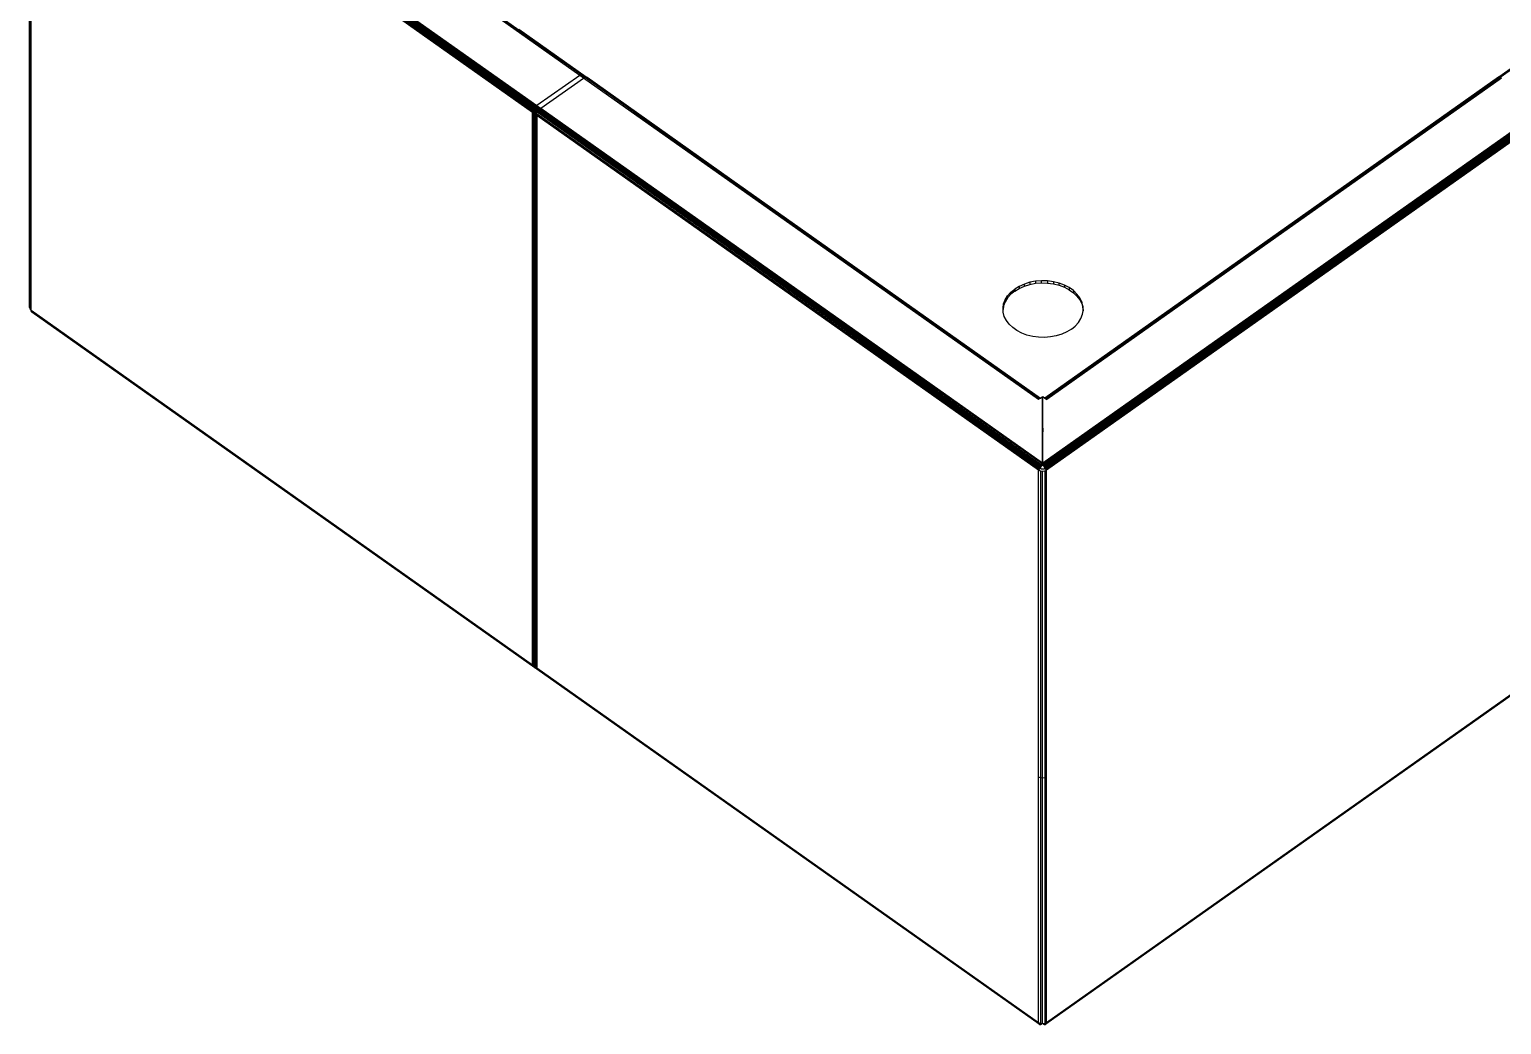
# Model space of a CAD drawing. Header units: inches. Extents: x 13 to 4610, y 7 to 3258.
# Drawn here: x 2522 to 3543, y 1513 to 2204 of the extents above; entities that cross this region are included whole.
import ezdxf

# ---------------------------------------------------------------- set-up
doc = ezdxf.new("R2010")
doc.units = ezdxf.units.IN
doc.header["$MEASUREMENT"] = 0

msp = doc.modelspace()

# ---------------------------------------------------------------- linework, layer by layer
for p, q in [((2522.5, 2181.1), (2522.5, 2394)), ((2522.8, 2392.9), (2522.8, 2180)), ((2871.8, 2146.5), (2523.7, 2392.6)), ((2871.4, 2146.1), (2523.7, 2392)), ((2523.7, 2179.1), (2523.7, 2392)), ((2872.3, 2146.9), (2523.9, 2393.2)), ((2873, 2147.3), (2524.2, 2393.9)), ((2873.7, 2147.7), (2524.5, 2394.6)), ((2874, 2148.4), (2525, 2395.2)), ((2874.2, 2149.3), (2525.5, 2395.8)), ((2874.3, 2150.1), (2526, 2396.4)), ((2526.6, 2396.8), (2874.5, 2150.8)), ((2589.8, 2395.3), (2907.9, 2170.5)), ((2907.9, 2170.5), (2590.6, 2395.4)), ((3860.4, 2395.3), (3541.5, 2170.5)), ((3542.4, 2170.5), (3860.4, 2395.3)), ((2904.2, 2171.7), (2747.8, 2282.4)), ((2905.3, 2172.3), (2747.8, 2282.4)), ((3702.4, 2282.4), (3542.4, 2170.5)), ((2908.7, 2170.5), (2862, 2203.6)), ((3541.5, 2170.5), (3588.2, 2203.6)), ((2522.5, 2010.8), (2522.5, 2181.1)), ((2522.8, 2180), (2522.5, 2181.1)), ((2523.7, 2179.1), (2522.8, 2180)), ((2522.8, 2180), (2522.8, 2009.7)), ((2523.7, 2008.8), (2523.7, 2179.1)), ((2904.2, 2171.7), (2874.5, 2150.8)), ((2877.1, 2148.9), (2906.8, 2169.9)), ((2904.2, 2171.7), (2905.3, 2172.3)), ((2906.8, 2170), (2904.2, 2171.7)), ((2906.8, 2169.9), (2904.2, 2171.7)), ((2907.9, 2170.5), (2905.3, 2172.3)), ((2905.3, 2172.3), (2907.8, 2170.5)), ((2906.8, 2170), (2907.8, 2170.5)), ((3063.2, 2059.3), (2906.8, 2169.9)), ((2907.8, 2170.5), (2907.9, 2170.5)), ((2907.8, 2170.5), (3223, 1947.5)), ((3063.2, 2059.3), (2907.8, 2170.5)), ((2907.8, 2170.5), (2907.8, 2170.5)), ((2907.9, 2170.5), (2908.7, 2170.5)), ((2908.7, 2170.5), (2908.8, 2170.5)), ((2908.8, 2170.5), (2908.7, 2170.5)), ((2909.2, 2170.2), (2908.8, 2170.5)), ((2908.8, 2170.5), (2908.8, 2170.5)), ((2909.2, 2170.2), (2908.8, 2170.5)), ((3223, 1947.5), (2909.2, 2170.2)), ((2909.2, 2170.2), (2990.6, 2112.6)), ((3541.3, 2170.4), (3226.6, 1947.9)), ((3542.4, 2170.5), (3226.7, 1947.9)), ((3541.3, 2170.4), (3226.7, 1947.9)), ((3227.2, 1947.5), (3542.4, 2170.5)), ((3542.4, 2170.5), (3387, 2059.3)), ((3543.4, 2169.9), (3387, 2059.3)), ((3541.4, 2170.5), (3541.3, 2170.4)), ((3541.4, 2170.5), (3541.4, 2170.5)), ((3541.5, 2170.5), (3541.4, 2170.5)), ((3542.4, 2170.5), (3541.5, 2170.5)), ((3541.5, 2170.5), (3541.5, 2170.5)), ((3543.5, 2170), (3542.4, 2170.5)), ((2871.4, 2146.1), (2872.1, 2146.6)), ((2871.8, 2146.5), (2871.4, 2146.1)), ((2871.4, 2146.1), (2872, 2145.9)), ((2871.4, 1935.2), (2871.4, 2146.1)), ((2872.3, 2146.9), (2871.8, 2146.5)), ((2872.1, 2146.6), (2871.8, 2146.5)), ((2872.8, 2146.8), (2872, 2145.9)), ((2872, 2145.9), (2872.1, 2146.6)), ((2872, 2145.9), (2872.7, 2145.9)), ((2872, 2145.9), (2872, 1934.7)), ((2872.1, 2146.6), (2872.5, 2146.9)), ((2872.5, 2146.8), (2872.1, 2146.6)), ((2872.1, 2146.6), (2872.1, 2146.6)), ((2873, 2147.3), (2872.3, 2146.9)), ((2872.3, 2146.9), (2872.5, 2146.9)), ((2872.5, 2146.9), (2872.8, 2147)), ((2872.8, 2147), (2872.5, 2146.8)), ((2872.8, 2146.2), (2872.7, 2145.9)), ((2872.7, 2145.9), (2872.8, 2146.1)), ((2872.7, 2145.9), (2872.7, 1934.3)), ((2872.7, 2145.9), (2872.8, 2145.9)), ((2873.1, 2147.1), (2872.8, 2146.2)), ((2873.1, 2147.1), (2872.8, 2146.8)), ((2873.1, 2147.1), (2872.8, 2147)), ((2872.8, 2147), (2872.8, 2146.8)), ((2872.8, 2146.1), (2873.1, 2146.6)), ((2872.8, 2146.2), (2872.8, 2146.1)), ((2872.8, 2145.9), (2872.8, 2079.2)), ((2872.8, 2145.9), (2873.1, 2145.9)), ((2873.7, 2147.7), (2873, 2147.3)), ((2873.1, 2145.9), (2873, 1967.6)), ((2873.1, 2147.1), (2873.1, 2146.6)), ((2873.1, 2147.1), (2873.1, 2147.1)), ((2873.1, 2147.1), (2873.4, 2147.1)), ((2873.1, 2146.6), (2873.4, 2147)), ((2873.1, 2145.9), (2873.1, 1967.8)), ((2873.1, 2145.9), (2873.3, 2145.9)), ((2873.4, 2147), (2873.3, 2146.6)), ((2873.3, 2146.6), (2873.4, 2145.9)), ((2873.3, 2146.3), (2873.3, 2146.6)), ((2873.3, 1967.9), (2873.3, 2145.9)), ((2873.3, 2145.9), (2873.4, 2145.9)), ((2873.4, 2147), (2873.5, 2147.2)), ((2873.4, 2147.1), (2873.5, 2147.2)), ((2873.4, 2147.1), (2873.4, 2147)), ((2873.4, 2147), (2873.4, 2146.8)), ((2873.4, 2147), (2873.4, 2147)), ((2873.4, 2145.9), (2873.7, 2145.2)), ((2873.4, 2145.9), (2873.5, 2145.9)), ((2873.5, 2145.9), (2873.4, 2145.9)), ((2873.4, 2145.9), (2873.4, 1968)), ((2873.5, 2147.2), (2873.5, 2147.2)), ((2873.5, 2147.2), (2873.5, 2145.9)), ((2873.6, 2147.2), (2873.5, 2147.2)), ((2873.7, 2146.5), (2873.5, 2145.9)), ((2873.5, 2145.9), (2874, 2146.3)), ((2873.5, 2145.9), (2873.7, 2145.9)), ((2873.5, 2145.9), (2873.5, 2145.9)), ((2873.7, 2145.8), (2873.5, 2145.9)), ((2873.6, 2147.2), (2873.7, 2147.1)), ((2873.7, 2147.2), (2873.6, 2147.2)), ((2873.8, 2147.8), (2873.7, 2147.7)), ((2873.9, 2147.5), (2873.7, 2147.7)), ((2873.7, 2147.7), (2873.8, 2147.7)), ((2873.7, 2147.2), (2873.7, 2147.1)), ((2873.9, 2147.2), (2873.7, 2147.2)), ((2873.7, 2147.1), (2873.7, 2146.5)), ((2873.7, 2147.1), (2873.8, 2147)), ((2873.8, 2147), (2873.7, 2146.5)), ((2873.7, 2145.9), (2873.7, 2145.8)), ((2873.7, 2145.9), (2873.9, 2145.9)), ((2873.9, 2145.7), (2873.7, 2145.8)), ((2873.7, 2145.2), (2873.9, 2144.8)), ((2873.7, 2145.2), (2873.7, 1934)), ((2874, 2147.9), (2873.8, 2147.8)), ((2873.8, 2147.7), (2873.8, 2147.8)), ((2873.8, 2147.7), (2873.9, 2147.7)), ((2873.9, 2147.5), (2873.8, 2147.7)), ((2873.9, 2147.2), (2873.8, 2147)), ((2873.8, 2147), (2873.9, 2146.9)), ((2873.9, 2147.7), (2874, 2147.9)), ((2873.9, 2147.5), (2873.9, 2147.7)), ((3223.1, 1900.6), (2873.9, 2147.5)), ((2873.9, 2147.5), (2873.9, 2147.5)), ((2873.9, 2147.3), (2873.9, 2147.5)), ((2873.9, 2147.3), (2873.9, 2147.2)), ((2873.9, 2147), (2873.9, 2147.3)), ((2873.9, 2147.2), (2873.9, 2147)), ((2873.9, 2146.9), (2873.9, 2147)), ((2873.9, 2146.6), (2873.9, 2146.9)), ((3222.7, 1899.9), (2873.9, 2146.6)), ((2874, 2146.3), (2873.9, 2146.6)), ((2873.9, 2145.9), (2873.9, 2145.7)), ((2873.9, 2145.9), (2874, 2145.9)), ((2874, 2145.6), (2873.9, 2145.7)), ((2873.9, 2144.8), (2873.9, 1934.3)), ((2873.9, 2144.8), (2874, 2144.5)), ((2874, 2148.4), (2874.1, 2149.3)), ((2874.4, 2148.1), (2874, 2148.4)), ((2874.4, 2148.1), (2874, 2148.4)), ((2874, 2147.9), (2874, 2148.4)), ((2874.4, 2148.1), (2874, 2147.9)), ((2874, 2145.9), (2874, 2146.3)), ((2874, 2145.6), (2874, 2145.9)), ((2874, 2145.6), (3222.5, 1899.3)), ((2874.2, 2144.8), (2874, 2145.6)), ((2874, 2144.5), (2874.2, 2144.8)), ((2874, 2144.5), (2874, 1934.5)), ((2874.3, 2144.5), (2874, 2144.5)), ((2874, 2144.5), (2874.3, 2144.2)), ((2874.1, 2149.3), (2875.3, 2148.5)), ((2874.2, 2149.3), (2874.3, 2150)), ((2875.3, 2148.5), (2874.2, 2149.3)), ((2874.2, 2144.7), (2874.2, 2144.8)), ((2874.2, 2144.7), (3222.3, 1898.6)), ((2874.3, 2144.7), (2874.2, 2144.7)), ((2874.3, 2150.1), (2874.5, 2150.7)), ((2876.2, 2148.8), (2874.3, 2150.1)), ((2876.1, 2148.8), (2874.3, 2150)), ((2874.3, 2144.7), (2874.3, 2144.5)), ((2874.3, 2144.5), (2874.3, 2144.7)), ((2874.3, 2144.5), (2874.3, 2144.2)), ((2874.3, 2144.5), (2874.3, 2144.5)), ((2874.5, 2143.9), (2874.3, 2144.5)), ((2874.3, 2144.2), (2874.5, 2143.9)), ((2875.3, 2148.5), (2874.4, 2148.1)), ((3223.5, 1901.3), (2874.4, 2148.1)), ((2874.5, 2150.8), (2877, 2148.9)), ((2874.5, 2150.7), (2877, 2148.9)), ((2876.1, 2148.8), (2875.3, 2148.5)), ((2875.3, 2148.5), (3223.9, 1901.9)), ((3224.5, 1902.5), (2876.1, 2148.8)), ((2877, 2148.9), (2876.2, 2148.8)), ((2877, 2148.9), (2877.1, 2148.9)), ((2877.1, 2148.9), (3225, 1902.9)), ((3225.2, 1902.9), (3573.1, 2148.9)), ((3574, 2148.7), (3225.7, 1902.5)), ((3574.9, 2148.5), (3226.3, 1901.9)), ((3575.8, 2148.1), (3226.7, 1901.3)), ((3576.3, 2147.5), (3227.2, 1900.6)), ((3576.3, 2146.6), (3227.5, 1899.9)), ((3576.2, 2145.6), (3227.7, 1899.3)), ((3576, 2144.7), (3227.9, 1898.6)), ((3222.3, 1898), (2874.5, 2143.9)), ((2874.5, 2143.9), (2874.5, 1930.9)), ((3575.7, 2143.9), (3227.9, 1898)), ((2990.6, 2112.6), (3223.6, 1947.9)), ((2990.6, 2112.6), (3223.5, 1947.9)), ((2872.8, 1967.6), (2872.8, 2079.2)), ((2872.9, 1967.6), (2872.8, 2079.2)), ((2873, 1967.6), (2872.8, 2079.2)), ((3222.2, 1946.9), (3063.2, 2059.3)), ((3223, 1947.5), (3063.2, 2059.3)), ((3387, 2059.3), (3227.2, 1947.5)), ((3387, 2059.3), (3228, 1946.9)), ((3203.1, 2021.3), (3205.8, 2023.5)), ((3205.8, 2022.1), (3203.1, 2019.9)), ((3209, 2025.4), (3205.8, 2023.5)), ((3205.8, 2022.1), (3209, 2024)), ((3205.8, 2023.5), (3205.8, 2022.1)), ((3212.5, 2027), (3209, 2025.4)), ((3209, 2024), (3212.5, 2025.6)), ((3209, 2025.4), (3209, 2024)), ((3216.3, 2028.2), (3212.5, 2027)), ((3212.5, 2025.6), (3212.5, 2027)), ((3212.5, 2025.6), (3216.3, 2026.8)), ((3220.3, 2028.9), (3216.3, 2028.2)), ((3216.3, 2028.2), (3216.3, 2026.8)), ((3216.3, 2026.8), (3220.3, 2027.5)), ((3224.4, 2029.3), (3220.3, 2028.9)), ((3220.3, 2028.9), (3220.3, 2027.5)), ((3220.3, 2027.5), (3224.4, 2027.9)), ((3224.4, 2027.9), (3224.4, 2029.3)), ((3228.6, 2029.2), (3224.4, 2029.3)), ((3224.4, 2027.9), (3228.6, 2027.7)), ((3232.7, 2028.6), (3228.6, 2029.2)), ((3228.6, 2029.2), (3228.6, 2027.7)), ((3228.6, 2027.7), (3232.7, 2027.2)), ((3236.6, 2027.6), (3232.7, 2028.6)), ((3232.7, 2028.6), (3232.7, 2027.2)), ((3232.7, 2027.2), (3236.6, 2026.2)), ((3236.6, 2026.2), (3236.6, 2027.6)), ((3240.3, 2026.3), (3236.6, 2027.6)), ((3236.6, 2026.2), (3240.3, 2024.9)), ((3243.6, 2024.5), (3240.3, 2026.3)), ((3240.3, 2026.3), (3240.3, 2024.9)), ((3240.3, 2024.9), (3243.6, 2023.1)), ((3246.6, 2022.5), (3243.6, 2024.5)), ((3243.6, 2024.5), (3243.6, 2023.1)), ((3243.6, 2023.1), (3246.6, 2021)), ((3249, 2020.1), (3246.6, 2022.5)), ((3246.6, 2022.5), (3246.6, 2021)), ((3197.7, 2010.3), (3198.1, 2013.3)), ((3198.1, 2011.8), (3197.7, 2009.3)), ((3198.1, 2013.3), (3199.2, 2016.1)), ((3199.2, 2014.7), (3198.1, 2011.8)), ((3198.1, 2013.3), (3198.1, 2011.8)), ((3199.2, 2016.1), (3200.9, 2018.8)), ((3200.9, 2017.4), (3199.2, 2014.7)), ((3199.2, 2016.1), (3199.2, 2014.7)), ((3200.9, 2018.8), (3203.1, 2021.3)), ((3203.1, 2019.9), (3200.9, 2017.4)), ((3200.9, 2017.4), (3200.9, 2018.8)), ((3203.1, 2019.9), (3203.1, 2021.3)), ((3246.6, 2021), (3249, 2018.7)), ((3251, 2017.5), (3249, 2020.1)), ((3249, 2020.1), (3249, 2018.7)), ((3249, 2018.7), (3251, 2016.1)), ((3251, 2016.1), (3251, 2017.5)), ((3252.3, 2014.7), (3251, 2017.5)), ((3251, 2016.1), (3252.3, 2013.3)), ((3253.1, 2011.8), (3252.3, 2014.7)), ((3252.3, 2014.7), (3252.3, 2013.3)), ((3252.3, 2013.3), (3253.1, 2010.4)), ((3253.3, 2008.9), (3253.1, 2011.8)), ((3253.1, 2011.8), (3253.1, 2010.4)), ((2522.5, 2010.8), (2522.8, 2009.7)), ((2522.8, 2009.7), (2523.7, 2008.8)), ((2523.7, 2008.8), (2871.4, 1762.9)), ((2523.7, 2008.3), (2523.7, 2008.8)), ((2523.9, 2007.8), (2523.7, 2008.3)), ((2871.8, 1762.1), (2523.7, 2008.3)), ((2524.2, 2007.5), (2523.9, 2007.8)), ((2872.3, 1761.4), (2523.9, 2007.8)), ((2873, 1760.9), (2524.2, 2007.5)), ((3197.7, 2009.3), (3197.7, 2010.3)), ((3197.8, 2007.4), (3197.7, 2009.3)), ((3198.6, 2004.5), (3197.8, 2007.4)), ((3200, 2001.7), (3198.6, 2004.5)), ((3201.9, 1999.1), (3200, 2001.7)), ((3250.1, 2000.4), (3251.7, 2003.1)), ((3251.7, 2003.1), (3252.8, 2006)), ((3252.8, 2006), (3253.2, 2008.5)), ((3253.1, 2010.4), (3253.2, 2008.5)), ((3253.2, 2008.5), (3253.3, 2008.9)), ((3204.4, 1996.8), (3201.9, 1999.1)), ((3207.3, 1994.7), (3204.4, 1996.8)), ((3210.7, 1992.9), (3207.3, 1994.7)), ((3214.3, 1991.6), (3210.7, 1992.9)), ((3218.3, 1990.6), (3214.3, 1991.6)), ((3234.6, 1991), (3230.6, 1990.3)), ((3238.5, 1992.2), (3234.6, 1991)), ((3242, 1993.8), (3238.5, 1992.2)), ((3245.1, 1995.7), (3242, 1993.8)), ((3245.1, 1995.7), (3247.8, 1997.9)), ((3247.8, 1997.9), (3250.1, 2000.4)), ((3222.3, 1990.1), (3218.3, 1990.6)), ((3226.5, 1990), (3222.3, 1990.1)), ((3230.6, 1990.3), (3226.5, 1990)), ((2872.8, 1967.6), (2872.9, 1967.6)), ((2872.8, 1965.6), (2872.8, 1967.6)), ((2872.9, 1965.6), (2872.8, 1965.6)), ((2872.8, 1934.2), (2872.8, 1965.6)), ((2873, 1967.6), (2872.9, 1967.6)), ((2872.9, 1967.6), (2872.9, 1965.6)), ((2872.9, 1965.6), (2872.9, 1967.6)), ((2872.9, 1967.6), (2872.9, 1967.6)), ((2873.1, 1965.8), (2872.9, 1965.6)), ((2872.9, 1934.1), (2872.9, 1965.6)), ((2872.9, 1965.6), (2872.9, 1965.6)), ((2872.9, 1965.6), (2873, 1955.4)), ((2873, 1967.6), (2873.1, 1967.8)), ((2873.1, 1967.8), (2873.3, 1967.9)), ((2873.1, 1967.8), (2873.1, 1965.8)), ((2873.3, 1965.9), (2873.1, 1965.8)), ((2873.1, 1965.8), (2873.1, 1934)), ((2873.3, 1967.9), (2873.4, 1968)), ((2873.3, 1965.9), (2873.3, 1967.9)), ((2873.4, 1966), (2873.3, 1965.9)), ((2873.3, 1933.9), (2873.3, 1965.9)), ((2873.4, 1968), (2873.4, 1966)), ((2873.4, 1966), (2873.4, 1933.9)), ((2873, 1955.4), (2872.9, 1934.1)), ((2873, 1934.1), (2873, 1955.4)), ((3222.2, 1946.9), (3223, 1947.5)), ((3223, 1947.5), (3223.5, 1947.9)), ((3223.5, 1947.9), (3223.6, 1947.9)), ((3223.6, 1947.9), (3225, 1948.9)), ((3225, 1927.1), (3225, 1948.9)), ((3225.2, 1948.9), (3226.6, 1947.9)), ((3225.2, 1927.1), (3225.2, 1948.9)), ((3226.6, 1947.9), (3226.7, 1947.9)), ((3226.7, 1947.9), (3227.2, 1947.5)), ((3227.2, 1947.5), (3228, 1946.9)), ((2871.4, 1935.2), (2872, 1934.7)), ((2871.4, 1933.2), (2871.4, 1935.2)), ((2872, 1932.8), (2871.4, 1933.2)), ((2871.4, 1764.9), (2871.4, 1933.2)), ((2872, 1934.7), (2872, 1932.8)), ((2872.7, 1932.6), (2872, 1932.8)), ((2872, 1932.8), (2872, 1764.4)), ((2872.7, 1934.3), (2872.8, 1934.2)), ((2872.7, 1934.3), (2872.7, 1932.6)), ((2872.8, 1932.5), (2872.7, 1932.6)), ((2872.7, 1932.6), (2872.7, 1764)), ((2872.8, 1934.2), (2872.9, 1934.1)), ((2872.8, 1934.2), (2872.8, 1932.5)), ((2873, 1932.5), (2872.8, 1932.5)), ((2872.8, 1932.5), (2872.8, 1801.2)), ((2872.9, 1934.1), (2873, 1934.1)), ((2873, 1934.1), (2873.1, 1934)), ((2873, 1932.5), (2873, 1934.1)), ((2873.1, 1932.5), (2873, 1932.5)), ((2873.1, 1819.4), (2873, 1932.5)), ((2873.1, 1934), (2873.3, 1933.9)), ((2873.1, 1934), (2873.1, 1932.5)), ((2873.3, 1932.4), (2873.1, 1932.5)), ((2873.1, 1932.5), (2873.1, 1819.4)), ((2873.3, 1933.9), (2873.4, 1933.9)), ((2873.3, 1932.9), (2873.3, 1933.9)), ((2873.3, 1932.9), (2873.4, 1933.5)), ((2873.4, 1932.4), (2873.3, 1932.9)), ((2873.3, 1932.4), (2873.3, 1932.9)), ((2873.4, 1932.4), (2873.3, 1932.4)), ((2873.3, 1819.6), (2873.3, 1932.4)), ((2873.4, 1933.9), (2873.4, 1933.5)), ((2873.4, 1933.5), (2873.4, 1932.4)), ((2873.7, 1931.9), (2873.4, 1932.4)), ((2873.4, 1932.4), (2873.4, 1762.6)), ((2873.7, 1934), (2873.9, 1934.3)), ((2873.7, 1934), (2873.7, 1933.8)), ((2873.7, 1933.8), (2873.9, 1933.8)), ((2873.7, 1933.8), (2873.7, 1932.4)), ((2873.9, 1932.4), (2873.7, 1932.4)), ((2873.7, 1932.4), (2873.7, 1931.9)), ((2873.9, 1931.6), (2873.7, 1931.9)), ((2873.7, 1931.9), (2873.7, 1763.1)), ((2873.9, 1934.3), (2874, 1934.5)), ((2873.9, 1934.3), (2873.9, 1933.8)), ((2873.9, 1933.8), (2874, 1933.8)), ((2873.9, 1933.8), (2873.9, 1932.4)), ((2874, 1932.4), (2873.9, 1932.4)), ((2873.9, 1932.4), (2873.9, 1931.6)), ((2874, 1931.4), (2873.9, 1931.6)), ((2873.9, 1931.6), (2873.9, 1763)), ((2874, 1934.5), (2874, 1933.8)), ((2874, 1933.8), (2874, 1932.4)), ((2874, 1932.4), (2874, 1931.4)), ((2874.5, 1930.9), (2874, 1931.4)), ((2874, 1931.4), (2874, 1762.9)), ((2874.5, 1930.9), (2874.5, 1760.7)), ((3225.1, 1926.5), (3225, 1927.1)), ((3225, 1926.5), (3225, 1927.1)), ((3225, 1926.5), (3225.1, 1926.4)), ((3225, 1926.2), (3225, 1926.5)), ((3225, 1926.2), (3225.1, 1926.4)), ((3225, 1925.7), (3225, 1926.2)), ((3225, 1925.7), (3225.1, 1925.7)), ((3225, 1924.9), (3225, 1925.7)), ((3225, 1924.9), (3225.1, 1924.8)), ((3225, 1924.6), (3225, 1924.9)), ((3225, 1924.6), (3225.1, 1924.8)), ((3225, 1902.9), (3225, 1924.6)), ((3225.2, 1927.1), (3225.1, 1926.5)), ((3225.1, 1926.4), (3225.1, 1926.5)), ((3225.2, 1926.5), (3225.1, 1926.4)), ((3225.1, 1926.5), (3225.1, 1926.4)), ((3225.1, 1926.4), (3225.1, 1926.4)), ((3225.2, 1926.3), (3225.1, 1926.4)), ((3225.1, 1926.4), (3225.1, 1926.4)), ((3225.1, 1926.4), (3225.2, 1926.4)), ((3225.1, 1926.4), (3225.1, 1926.4)), ((3225.1, 1926.4), (3225.1, 1926.4)), ((3225.1, 1925.7), (3225.1, 1926.4)), ((3225.1, 1926.4), (3225.1, 1926.4)), ((3225.1, 1926.4), (3225.1, 1926.4)), ((3225.1, 1926.4), (3225.1, 1926.4)), ((3225.1, 1926.4), (3225.1, 1925.7)), ((3225.1, 1925.6), (3225.1, 1925.7)), ((3225.1, 1925.7), (3225.1, 1925.6)), ((3225.1, 1925.7), (3225.2, 1925.7)), ((3225.1, 1925.6), (3225.1, 1925.7)), ((3225.1, 1925.7), (3225.1, 1925.6)), ((3225.1, 1925.6), (3225.1, 1925.3)), ((3225.1, 1925.6), (3225.1, 1925.6)), ((3225.1, 1925.3), (3225.1, 1925.6)), ((3225.1, 1925.6), (3225.1, 1925.6)), ((3225.2, 1925.5), (3225.1, 1925.6)), ((3225.1, 1925.6), (3225.1, 1925.6)), ((3225.1, 1925.6), (3225.2, 1925.6)), ((3225.1, 1924.8), (3225.1, 1925.3)), ((3225.1, 1925.3), (3225.2, 1924.8)), ((3225.2, 1927.1), (3225.2, 1926.5)), ((3225.2, 1926.5), (3225.2, 1926.4)), ((3225.2, 1926.4), (3225.2, 1926.3)), ((3225.2, 1926.3), (3225.2, 1925.7)), ((3225.2, 1925.7), (3225.2, 1925.6)), ((3225.2, 1925.6), (3225.2, 1925.5)), ((3225.2, 1925.5), (3225.2, 1924.9)), ((3225.2, 1924.8), (3225.2, 1924.9)), ((3225.2, 1924.9), (3225.2, 1924.6)), ((3225.2, 1924.8), (3225.2, 1924.6)), ((3225.2, 1902.9), (3225.2, 1924.6)), ((3222.5, 1899.3), (3222.3, 1898.6)), ((3223.3, 1899.3), (3222.3, 1898.6)), ((3222.3, 1898.6), (3223.4, 1899.2)), ((3222.7, 1899.9), (3222.5, 1899.3)), ((3223, 1899.5), (3222.5, 1899.3)), ((3223.1, 1899.4), (3222.5, 1899.3)), ((3223.1, 1900.6), (3222.7, 1899.9)), ((3222.8, 1900), (3222.7, 1899.9)), ((3223.2, 1900.1), (3222.8, 1899.9)), ((3222.8, 1899.9), (3222.8, 1900)), ((3222.8, 1899.9), (3223.3, 1900)), ((3223.2, 1899.6), (3223, 1899.5)), ((3223, 1899.5), (3223.1, 1899.4)), ((3223, 1898.5), (3223.5, 1899.1)), ((3223.7, 1899), (3223, 1898.5)), ((3223.5, 1901.3), (3223.1, 1900.6)), ((3223.1, 1900.6), (3224.1, 1900.3)), ((3223.6, 1900.6), (3223.1, 1900.6)), ((3223.4, 1899.5), (3223.1, 1899.4)), ((3223.6, 1900.2), (3223.2, 1900.1)), ((3223.3, 1900), (3223.2, 1900.1)), ((3223.5, 1899.8), (3223.2, 1899.6)), ((3223.4, 1899.5), (3223.2, 1899.6)), ((3223.3, 1900), (3223.9, 1900)), ((3223.5, 1899.5), (3223.3, 1899.3)), ((3223.3, 1899.3), (3223.4, 1899.2)), ((3223.8, 1899.6), (3223.4, 1899.5)), ((3223.4, 1899.2), (3223.7, 1899.3)), ((3223.4, 1899.2), (3223.5, 1899.1)), ((3223.7, 1901.6), (3223.5, 1901.3)), ((3224.3, 1900.7), (3223.5, 1901.3)), ((3224.5, 1901), (3223.5, 1901.3)), ((3223.9, 1900), (3223.5, 1899.8)), ((3223.8, 1899.6), (3223.5, 1899.8)), ((3223.8, 1899.6), (3223.5, 1899.5)), ((3223.7, 1899.3), (3223.5, 1899.5)), ((3223.5, 1899.1), (3223.7, 1899.3)), ((3224.3, 1900.7), (3223.6, 1900.6)), ((3223.6, 1900.6), (3224.1, 1900.3)), ((3224.1, 1900.3), (3223.6, 1900.2)), ((3223.6, 1900.2), (3223.9, 1900)), ((3223.9, 1901.9), (3223.7, 1901.6)), ((3224.5, 1901), (3223.7, 1901.6)), ((3223.7, 1899.3), (3223.8, 1899.6)), ((3223.7, 1899), (3223.7, 1899.3)), ((3224.3, 1898.7), (3223.7, 1899)), ((3223.8, 1899.6), (3223.9, 1900)), ((3224.5, 1902.5), (3223.9, 1901.9)), ((3224.7, 1901.3), (3223.9, 1901.9)), ((3223.9, 1901.9), (3224, 1901.8)), ((3223.9, 1901.9), (3224, 1901.8)), ((3223.9, 1901.9), (3223.9, 1901.9)), ((3223.9, 1900), (3224.1, 1900.3)), ((3224, 1901.8), (3224.5, 1901)), ((3224, 1901.8), (3224.7, 1901.3)), ((3224.1, 1900.3), (3224.3, 1900.7)), ((3224.3, 1900.7), (3224.5, 1901)), ((3225, 1902.9), (3224.5, 1902.5)), ((3224.5, 1902.5), (3225, 1902.2)), ((3224.7, 1901.3), (3224.5, 1902.5)), ((3224.5, 1901), (3224.7, 1901.3)), ((3224.8, 1901.6), (3224.7, 1901.3)), ((3224.7, 1901.3), (3225, 1901.5)), ((3225, 1902.2), (3224.8, 1901.6)), ((3225, 1901.5), (3224.8, 1901.6)), ((3225, 1902.9), (3225, 1902.2)), ((3225, 1902.2), (3225, 1901.5)), ((3225.2, 1902.2), (3225.2, 1902.9)), ((3225.7, 1902.5), (3225.2, 1902.9)), ((3225.2, 1902.2), (3225.7, 1902.5)), ((3225.2, 1901.5), (3225.2, 1902.2)), ((3225.4, 1901.7), (3225.2, 1902.2)), ((3225.4, 1901.7), (3225.2, 1901.5)), ((3225.2, 1901.5), (3225.7, 1901)), ((3225.7, 1901.9), (3225.4, 1901.7)), ((3225.7, 1901), (3225.4, 1901.7)), ((3226.3, 1901.9), (3225.7, 1902.5)), ((3225.7, 1902.5), (3225.7, 1901.9)), ((3225.7, 1901.9), (3225.7, 1901)), ((3225.7, 1901), (3226.7, 1901.3)), ((3225.7, 1901), (3226.2, 1900.3)), ((3226.5, 1899), (3225.9, 1898.7)), ((3226.7, 1901.3), (3226.2, 1900.3)), ((3226.2, 1900.3), (3227.5, 1899.9)), ((3226.2, 1900.3), (3226.4, 1899.6)), ((3226.7, 1901.3), (3226.3, 1901.9)), ((3227.5, 1899.9), (3226.4, 1899.6)), ((3226.4, 1899.6), (3226.5, 1899)), ((3226.4, 1899.6), (3227.9, 1898.6)), ((3226.8, 1899.2), (3226.4, 1899.6)), ((3226.5, 1899), (3226.8, 1899.2)), ((3227.2, 1898.5), (3226.5, 1899)), ((3227.2, 1900.6), (3226.7, 1901.3)), ((3227.2, 1898.5), (3226.8, 1899.2)), ((3227.5, 1899.9), (3227.2, 1900.6)), ((3227.7, 1899.3), (3227.5, 1899.9)), ((3227.9, 1898.6), (3227.7, 1899.3)), ((3223, 1898.5), (3222.3, 1898.6)), ((3222.3, 1898.6), (3222.3, 1898)), ((3223, 1898.5), (3222.3, 1898)), ((3222.3, 1898), (3223.6, 1897.4)), ((3222.3, 1685), (3222.3, 1898)), ((3223.6, 1897.4), (3223.6, 1684.4)), ((3223.6, 1897.4), (3225.1, 1897.2)), ((3225.1, 1898.6), (3224.3, 1898.7)), ((3225.9, 1898.7), (3225.1, 1898.6)), ((3225.1, 1897.2), (3226.6, 1897.4)), ((3225.1, 1684.2), (3225.1, 1897.2)), ((3226.6, 1897.4), (3227.9, 1898)), ((3226.6, 1897.4), (3226.6, 1684.4)), ((3227.9, 1898.6), (3227.2, 1898.5)), ((3227.9, 1898), (3227.2, 1898.5)), ((3227.9, 1898), (3227.9, 1898.6)), ((3227.9, 1685), (3227.9, 1898)), ((2873.1, 1819.2), (2873, 1819.3)), ((2873, 1817.9), (2873.1, 1817.8)), ((2873.1, 1819.4), (2873.1, 1819.2)), ((2873.1, 1819.2), (2873.1, 1817.8)), ((2873.3, 1819), (2873.1, 1819.2)), ((2873.1, 1817.8), (2873.1, 1801)), ((2873.3, 1817.6), (2873.1, 1817.8)), ((2873.3, 1819), (2873.3, 1819.6)), ((2873.3, 1817.6), (2873.3, 1819)), ((2873.3, 1800.8), (2873.3, 1817.6)), ((2872.8, 1801.2), (2873.1, 1801)), ((2872.8, 1801.2), (2872.8, 1796.1)), ((2873.1, 1801), (2873.1, 1796.1)), ((2873.1, 1801), (2873.3, 1800.8)), ((2873.3, 1796.2), (2873.3, 1800.8)), ((2872.9, 1796.2), (2872.8, 1796.1)), ((2872.8, 1796.1), (2872.8, 1795.6)), ((2872.8, 1795.6), (2873.1, 1795.4)), ((2873.1, 1795.4), (2872.8, 1795.6)), ((2872.8, 1795.6), (2872.8, 1794.7)), ((2872.8, 1795.6), (2872.8, 1795.6)), ((2872.8, 1794.7), (2873.1, 1794.5)), ((2872.8, 1794.7), (2872.8, 1794.1)), ((2872.8, 1794.1), (2873.1, 1794.3)), ((2872.8, 1794.1), (2873.1, 1793.9)), ((2872.8, 1794.1), (2872.8, 1794.1)), ((2872.8, 1794.1), (2872.8, 1793.6)), ((2873.1, 1793.4), (2872.8, 1793.6)), ((2872.8, 1793.6), (2872.8, 1793.4)), ((2872.8, 1793.4), (2873.1, 1793.2)), ((2872.8, 1793.4), (2872.8, 1793.3)), ((2873.1, 1793.1), (2872.8, 1793.3)), ((2873.1, 1793.1), (2872.8, 1793.3)), ((2872.8, 1793.3), (2872.8, 1787.9)), ((2872.8, 1793.3), (2872.8, 1793.3)), ((2873.1, 1787.7), (2872.8, 1787.9)), ((2872.8, 1787.9), (2872.8, 1787.6)), ((2872.8, 1787.6), (2873.1, 1787.4)), ((2872.8, 1787.6), (2872.8, 1787.5)), ((2872.8, 1787.5), (2873.1, 1787.3)), ((2872.8, 1787.5), (2872.8, 1764.5)), ((2872.9, 1795.9), (2872.9, 1796.2)), ((2873.1, 1796), (2872.9, 1796.2)), ((2873.1, 1796), (2873.1, 1796.1)), ((2873.1, 1796), (2873.1, 1796)), ((2873.1, 1795.4), (2873.1, 1796)), ((2873.3, 1795.9), (2873.1, 1796)), ((2873.1, 1794.5), (2873.1, 1795.4)), ((2873.1, 1795.4), (2873.1, 1795.4)), ((2873.1, 1795.4), (2873.3, 1795.2)), ((2873.3, 1795.3), (2873.1, 1795.4)), ((2873.1, 1794.3), (2873.1, 1794.5)), ((2873.1, 1794.5), (2873.3, 1794.4)), ((2873.1, 1794.3), (2873.3, 1794.4)), ((2873.1, 1793.9), (2873.1, 1794.3)), ((2873.1, 1793.4), (2873.1, 1793.9)), ((2873.1, 1793.9), (2873.3, 1793.7)), ((2873.1, 1793.2), (2873.1, 1793.4)), ((2873.3, 1793.2), (2873.1, 1793.4)), ((2873.1, 1793.1), (2873.1, 1793.2)), ((2873.1, 1793.2), (2873.3, 1793.1)), ((2873.1, 1787.7), (2873.1, 1793.1)), ((2873.1, 1793.1), (2873.1, 1793.1)), ((2873.3, 1792.9), (2873.1, 1793.1)), ((2873.3, 1792.9), (2873.1, 1793.1)), ((2873.1, 1787.6), (2873.1, 1787.7)), ((2873.3, 1787.5), (2873.1, 1787.6)), ((2873.1, 1787.4), (2873.1, 1787.6)), ((2873.1, 1787.4), (2873.1, 1787.4)), ((2873.1, 1787.4), (2873.3, 1787.3)), ((2873.1, 1787.4), (2873.1, 1787.3)), ((2873.1, 1787.3), (2873.1, 1787.3)), ((2873.1, 1787.3), (2873.3, 1787.2)), ((2873.1, 1787.3), (2873.1, 1764.2)), ((2873.3, 1796.2), (2873.3, 1796.2)), ((2873.3, 1795.9), (2873.3, 1796.2)), ((2873.3, 1796.2), (2873.3, 1796.2)), ((2873.3, 1795.3), (2873.3, 1795.9)), ((2873.3, 1795.2), (2873.3, 1795.3)), ((2873.3, 1794.5), (2873.3, 1795.2)), ((2873.3, 1794.4), (2873.3, 1794.5)), ((2873.3, 1794.4), (2873.3, 1794.5)), ((2873.3, 1794.4), (2873.3, 1794.4)), ((2873.3, 1793.7), (2873.3, 1794.4)), ((2873.3, 1793.2), (2873.3, 1793.7)), ((2873.3, 1793.1), (2873.3, 1793.2)), ((2873.3, 1792.9), (2873.3, 1793.1)), ((2873.3, 1787.5), (2873.3, 1792.9)), ((2873.3, 1792.9), (2873.3, 1792.9)), ((2873.3, 1787.3), (2873.3, 1787.5)), ((2873.3, 1787.2), (2873.3, 1787.3)), ((2873.3, 1764.1), (2873.3, 1787.2)), ((2872, 1764.4), (2871.4, 1764.9)), ((2871.4, 1764.6), (2871.4, 1764.9)), ((2872, 1764.2), (2871.4, 1764.6)), ((2871.4, 1764.5), (2871.4, 1764.6)), ((2871.4, 1764.5), (2872, 1764.1)), ((2871.4, 1764.4), (2871.4, 1764.5)), ((2871.4, 1764.4), (2872, 1764)), ((2871.4, 1764), (2871.4, 1764.4)), ((2872, 1763.6), (2871.4, 1764)), ((2871.4, 1763.3), (2871.4, 1764)), ((2871.4, 1762.9), (2871.4, 1763.3)), ((2871.7, 1763.1), (2871.4, 1763.3)), ((2871.7, 1763.1), (2871.4, 1762.9)), ((2871.4, 1762.9), (2871.5, 1762.6)), ((2871.9, 1762.5), (2871.4, 1762.9)), ((2871.5, 1762.6), (2871.8, 1762.1)), ((2871.9, 1762.4), (2871.5, 1762.6)), ((2872, 1763.3), (2871.7, 1763.1)), ((2872, 1762.9), (2871.7, 1763.1)), ((2871.8, 1762.1), (2871.9, 1762.4)), ((2872, 1762.3), (2871.8, 1762.1)), ((2871.8, 1762.1), (2872, 1761.9)), ((2871.9, 1762.5), (2872, 1762.9)), ((2872, 1762.4), (2871.9, 1762.5)), ((2871.9, 1762.4), (2871.9, 1762.5)), ((2872, 1762.3), (2871.9, 1762.4)), ((2872, 1764.4), (2872, 1764.2)), ((2872, 1764.2), (2872, 1764.1)), ((2872, 1764.1), (2872, 1764)), ((2872, 1764), (2872, 1763.6)), ((2872, 1763.6), (2872, 1763.3)), ((2872, 1762.9), (2872, 1763.3)), ((2872, 1762.9), (2872, 1762.4)), ((2872.1, 1762.3), (2872, 1762.4)), ((2872.1, 1762.3), (2872, 1762.3)), ((2872.6, 1761.9), (2872, 1762.3)), ((2872, 1761.9), (2872.4, 1761.6)), ((2872, 1761.9), (2872.3, 1761.4)), ((2872.6, 1762), (2872.1, 1762.3)), ((2872.3, 1761.4), (2872.4, 1761.6)), ((2872.5, 1761.5), (2872.3, 1761.4)), ((2872.3, 1761.4), (2872.6, 1761.2)), ((2872.4, 1761.6), (2872.6, 1761.9)), ((2872.8, 1761.7), (2872.5, 1761.5)), ((2872.5, 1761.5), (2873.7, 1760.7)), ((2872.7, 1761.9), (2872.6, 1762)), ((2872.6, 1761.9), (2872.6, 1762)), ((2873.7, 1760.5), (2872.6, 1761.2)), ((2872.6, 1761.2), (2873, 1760.9)), ((2872.8, 1763.9), (2872.7, 1764)), ((2872.7, 1764), (2872.7, 1763.8)), ((2872.8, 1763.9), (2872.7, 1763.8)), ((2872.7, 1763.8), (2872.7, 1763.7)), ((2873, 1763.5), (2872.7, 1763.7)), ((2872.7, 1763.7), (2872.7, 1763.6)), ((2872.7, 1763.6), (2872.8, 1763.5)), ((2872.7, 1763.6), (2872.7, 1763.5)), ((2872.7, 1763.5), (2872.8, 1763.5)), ((2872.7, 1763.5), (2872.8, 1763.5)), ((2872.7, 1763.5), (2872.7, 1763.5)), ((2872.7, 1763.5), (2872.7, 1763.4)), ((2872.9, 1763.4), (2872.7, 1763.4)), ((2872.7, 1763.4), (2872.7, 1763.1)), ((2872.7, 1763.1), (2873, 1763.3)), ((2872.7, 1763.1), (2872.7, 1763.1)), ((2872.7, 1763.1), (2872.7, 1763.1)), ((2872.9, 1763), (2872.7, 1763.1)), ((2872.7, 1763.1), (2872.7, 1763.1)), ((2872.7, 1763.1), (2872.7, 1762.9)), ((2873.3, 1763), (2872.7, 1761.9)), ((2872.9, 1763), (2872.7, 1762.9)), ((2873, 1762.9), (2872.7, 1762.8)), ((2872.7, 1762.9), (2872.7, 1762.8)), ((2872.7, 1762.8), (2872.7, 1762.4)), ((2873.3, 1762.5), (2872.7, 1761.9)), ((2872.8, 1762.4), (2872.7, 1762.4)), ((2872.7, 1762.3), (2872.8, 1762.4)), ((2872.7, 1762.4), (2872.7, 1762.3)), ((2872.7, 1762.3), (2872.7, 1761.9)), ((2873, 1761.8), (2872.7, 1761.9)), ((2872.8, 1764.5), (2873.1, 1764.2)), ((2872.8, 1764.5), (2872.8, 1764.1)), ((2873.1, 1763.9), (2872.8, 1764.1)), ((2872.8, 1764.1), (2872.8, 1763.9)), ((2873, 1763.7), (2872.8, 1763.9)), ((2872.8, 1763.5), (2872.8, 1763.5)), ((2872.8, 1763.5), (2873, 1763.4)), ((2872.8, 1763.5), (2872.9, 1763.4)), ((2872.8, 1763.5), (2873, 1763.5)), ((2872.8, 1762.4), (2873, 1762.9)), ((2873, 1761.8), (2872.8, 1761.7)), ((2873.3, 1761.4), (2872.8, 1761.7)), ((2873, 1763.4), (2872.9, 1763.4)), ((2872.9, 1763.4), (2873, 1763.3)), ((2873.1, 1763.3), (2872.9, 1763)), ((2873, 1762.9), (2872.9, 1763)), ((2873, 1763.7), (2873, 1763.7)), ((2873, 1763.7), (2873.1, 1763.6)), ((2873, 1763.7), (2873.1, 1763.5)), ((2873.1, 1763.5), (2873, 1763.7)), ((2873.1, 1763.5), (2873, 1763.5)), ((2873, 1763.5), (2873.1, 1763.5)), ((2873, 1763.4), (2873.1, 1763.5)), ((2873.2, 1763.4), (2873, 1763.4)), ((2873, 1763.4), (2873.1, 1763.3)), ((2873, 1763.3), (2873, 1763.4)), ((2873, 1763.3), (2873.1, 1763.3)), ((2873.3, 1763.2), (2873, 1763)), ((2873, 1763), (2873.1, 1763.2)), ((2873, 1763), (2873, 1762.9)), ((2873, 1762.9), (2873, 1762.9)), ((2873.3, 1762), (2873, 1761.8)), ((2873.3, 1761.7), (2873, 1761.8)), ((2873, 1760.9), (2873.7, 1760.5)), ((2873.1, 1764.2), (2873.3, 1764.1)), ((2873.1, 1764.2), (2873.1, 1763.9)), ((2873.3, 1763.7), (2873.1, 1763.9)), ((2873.1, 1763.6), (2873.1, 1763.9)), ((2873.1, 1763.5), (2873.1, 1763.6)), ((2873.1, 1763.6), (2873.3, 1763.4)), ((2873.1, 1763.5), (2873.3, 1763.4)), ((2873.2, 1763.4), (2873.1, 1763.5)), ((2873.2, 1763.4), (2873.1, 1763.5)), ((2873.1, 1763.5), (2873.1, 1763.5)), ((2873.1, 1763.5), (2873.1, 1763.5)), ((2873.2, 1763.4), (2873.1, 1763.3)), ((2873.1, 1763.3), (2873.2, 1763.3)), ((2873.1, 1763.3), (2873.1, 1763.2)), ((2873.1, 1763.2), (2873.2, 1763.3)), ((2873.1, 1763.3), (2873.1, 1763.3)), ((2873.3, 1763.2), (2873.2, 1763.4)), ((2873.2, 1763.3), (2873.2, 1763.4)), ((2873.3, 1763.7), (2873.3, 1764.1)), ((2873.3, 1763.4), (2873.3, 1763.7)), ((2873.3, 1763.2), (2873.3, 1763.4)), ((2873.3, 1763.4), (2873.3, 1763.4)), ((2873.3, 1763.2), (2873.3, 1763.2)), ((2873.3, 1763), (2873.3, 1763.2)), ((2873.3, 1762.5), (2873.3, 1763)), ((2873.3, 1762), (2873.3, 1762.5)), ((2873.3, 1762), (2873.3, 1762)), ((2873.3, 1761.7), (2873.3, 1762)), ((2873.3, 1762), (2873.3, 1762)), ((2873.3, 1762), (2873.3, 1762)), ((2873.4, 1761.6), (2873.3, 1761.7)), ((2873.3, 1761.4), (2873.3, 1761.7)), ((2873.3, 1761.2), (2873.3, 1761.4)), ((2873.3, 1761.2), (2873.4, 1761.3)), ((2873.4, 1761.2), (2873.3, 1761.2)), ((2873.4, 1761), (2873.3, 1761.2)), ((2873.4, 1762.6), (2873.4, 1762.6)), ((2873.4, 1762.6), (2873.4, 1762.5)), ((2873.4, 1762.5), (2873.4, 1762.1)), ((2873.4, 1762.1), (2873.4, 1762.1)), ((2873.4, 1762.1), (2873.4, 1761.6)), ((2873.4, 1761.6), (2873.4, 1761.4)), ((2873.4, 1761.3), (2873.4, 1761.4)), ((2873.4, 1761.4), (2873.4, 1761.3)), ((2873.4, 1761.3), (2873.4, 1761.3)), ((2873.4, 1761.3), (2873.4, 1761.2)), ((2873.4, 1761.2), (2873.4, 1761)), ((2873.7, 1760.9), (2873.4, 1761)), ((2873.7, 1763.1), (2873.9, 1763)), ((2873.7, 1763.1), (2873.7, 1762.9)), ((2873.9, 1763), (2873.7, 1762.8)), ((2873.7, 1762.8), (2873.7, 1762.9)), ((2873.7, 1762.9), (2873.7, 1762.8)), ((2873.7, 1762.8), (2873.7, 1762.8)), ((2873.7, 1762.2), (2873.8, 1762.8)), ((2873.8, 1762.8), (2873.7, 1762.8)), ((2873.7, 1762.8), (2873.7, 1762.2)), ((2874, 1762.4), (2873.7, 1762.2)), ((2874, 1762.4), (2873.7, 1761.9)), ((2873.7, 1762.2), (2873.7, 1761.9)), ((2873.7, 1761.9), (2873.7, 1761.6)), ((2873.7, 1761.6), (2873.8, 1761.7)), ((2873.9, 1761.5), (2873.7, 1761.6)), ((2873.9, 1761.6), (2873.7, 1761.6)), ((2873.7, 1761.6), (2873.7, 1761.5)), ((2873.9, 1761.5), (2873.7, 1761.5)), ((2873.7, 1761.5), (2873.7, 1761.4)), ((2873.7, 1761.4), (2873.9, 1761.4)), ((2873.7, 1761.4), (2873.7, 1761.3)), ((2873.8, 1761.2), (2873.7, 1761.3)), ((2873.7, 1761.3), (2873.7, 1761.2)), ((2873.8, 1761.1), (2873.7, 1761.2)), ((2873.7, 1761.2), (2873.7, 1761.1)), ((2873.7, 1761.1), (2873.8, 1761.1)), ((2873.7, 1761.1), (2873.7, 1760.9)), ((2873.7, 1760.9), (2873.8, 1760.9)), ((2873.8, 1760.8), (2873.7, 1760.9)), ((2873.7, 1760.7), (2873.8, 1760.8)), ((2873.7, 1760.7), (2873.8, 1760.6)), ((2873.7, 1760.5), (2873.7, 1760.7)), ((2873.8, 1760.6), (2873.7, 1760.5)), ((2873.7, 1760.5), (2874.4, 1760.2)), ((2873.8, 1762.9), (2873.9, 1763)), ((2873.8, 1762.8), (2873.8, 1762.9)), ((2874, 1762.6), (2873.8, 1762.8)), ((2873.9, 1761.6), (2873.8, 1761.7)), ((2873.8, 1761.7), (2874, 1761.7)), ((2873.8, 1761.2), (2873.9, 1761.4)), ((2874, 1761.3), (2873.8, 1761.2)), ((2874, 1761.2), (2873.8, 1761.2)), ((2873.8, 1761.1), (2873.8, 1761.2)), ((2873.8, 1761.1), (2873.8, 1761.1)), ((2873.8, 1761.1), (2873.8, 1761.1)), ((2873.8, 1761.1), (2874, 1761.1)), ((2873.9, 1761), (2873.8, 1761.1)), ((2873.8, 1760.9), (2873.8, 1761.1)), ((2873.8, 1761.1), (2873.8, 1761.1)), ((2873.9, 1761), (2873.8, 1760.9)), ((2873.8, 1760.9), (2874, 1760.9)), ((2873.8, 1760.8), (2873.8, 1760.9)), ((2874, 1760.7), (2873.8, 1760.8)), ((2874, 1760.7), (2873.8, 1760.6)), ((2873.9, 1763), (2874, 1762.9)), ((2874, 1762.8), (2873.9, 1762.9)), ((2873.9, 1761.6), (2874, 1761.7)), ((2873.9, 1761.5), (2873.9, 1761.6)), ((2873.9, 1761.5), (2873.9, 1761.6)), ((2874, 1761.4), (2873.9, 1761.5)), ((2874, 1761.5), (2873.9, 1761.5)), ((2874, 1761.5), (2873.9, 1761.5)), ((2874, 1761.5), (2873.9, 1761.5)), ((2873.9, 1761.4), (2873.9, 1761.5)), ((2873.9, 1761.5), (2873.9, 1761.5)), ((2873.9, 1761.4), (2874, 1761.4)), ((2874, 1761), (2873.9, 1761)), ((2874, 1760.9), (2873.9, 1761)), ((2874, 1762.9), (2874, 1762.9)), ((2874, 1762.9), (2874, 1762.9)), ((2874, 1762.9), (2874, 1762.8)), ((2874, 1762.8), (2874, 1762.6)), ((2874, 1762.6), (2874, 1762.4)), ((2874, 1762.4), (2874, 1762)), ((2874, 1762), (2874, 1761.8)), ((2874, 1761.7), (2874, 1762)), ((2874, 1761.7), (2874, 1761.8)), ((2874, 1761.8), (2874, 1761.5)), ((2874, 1761.5), (2874, 1761.4)), ((2874, 1761.5), (2874, 1761.5)), ((2874, 1761.4), (2874, 1761.4)), ((2874, 1761.4), (2874, 1761.3)), ((2874, 1761.3), (2874, 1761.2)), ((2874, 1761.2), (2874, 1761.1)), ((2874, 1761.1), (2874, 1761)), ((2874, 1761), (2874, 1760.9)), ((2874, 1760.9), (2874, 1760.9)), ((2874, 1760.9), (2874, 1760.8)), ((2874, 1760.9), (2874, 1760.9)), ((2874, 1760.9), (2874, 1760.9)), ((2874, 1760.8), (2874, 1760.7)), ((2874, 1760.8), (2874, 1760.7)), ((2874.5, 1760.7), (2874, 1760.7)), ((2874, 1760.7), (2874, 1760.7)), ((2874.4, 1760.3), (2874.5, 1760.7)), ((2874.4, 1760.2), (2874.4, 1760.3)), ((2874.6, 1760.1), (2874.4, 1760.3)), ((2874.4, 1760), (2874.4, 1760.2)), ((2874.5, 1759.8), (2874.4, 1760)), ((3222.5, 1513.8), (2874.4, 1760)), ((2874.5, 1760.7), (3222.3, 1514.8)), ((3222.7, 1513.5), (2874.5, 1759.8)), ((3222.3, 1514.2), (2874.6, 1760.1)), ((3576.3, 1760.2), (3227.5, 1513.5)), ((3576.2, 1760.2), (3227.7, 1513.8)), ((3227.9, 1514.8), (3575.7, 1760.7)), ((3576, 1760.4), (3227.9, 1514.2)), ((3222.3, 1514.8), (3222.3, 1685)), ((3223.6, 1684.4), (3222.3, 1685)), ((3227.9, 1685), (3226.6, 1684.4)), ((3227.9, 1514.8), (3227.9, 1685)), ((3225.1, 1684.2), (3223.6, 1684.4)), ((3223.6, 1684.4), (3223.6, 1514.1)), ((3226.6, 1684.4), (3225.1, 1684.2)), ((3225.1, 1513.9), (3225.1, 1684.2)), ((3226.6, 1684.4), (3226.6, 1514.1)), ((3222.3, 1514.8), (3222.3, 1514.6)), ((3222.3, 1514.8), (3222.6, 1514.6)), ((3222.5, 1514.5), (3222.3, 1514.6)), ((3222.3, 1514.6), (3222.3, 1514.2)), ((3222.3, 1514.2), (3222.5, 1514.5)), ((3222.5, 1514.4), (3222.3, 1514.2)), ((3222.3, 1514.2), (3222.5, 1513.8)), ((3222.7, 1514.6), (3222.5, 1514.4)), ((3222.5, 1514.5), (3222.6, 1514.6)), ((3222.5, 1514.4), (3222.5, 1514.5)), ((3222.6, 1514), (3222.5, 1513.8)), ((3222.5, 1513.8), (3222.6, 1513.7)), ((3222.6, 1514.6), (3222.7, 1514.6)), ((3222.9, 1514.5), (3222.6, 1514)), ((3222.6, 1514), (3222.8, 1514.2)), ((3222.9, 1513.8), (3222.6, 1514)), ((3222.7, 1513.6), (3222.6, 1513.7)), ((3222.6, 1513.7), (3222.7, 1513.5)), ((3222.7, 1514.6), (3222.9, 1514.5)), ((3222.9, 1513.8), (3222.7, 1513.6)), ((3223.1, 1513.4), (3222.7, 1513.6)), ((3222.7, 1513.6), (3222.7, 1513.5)), ((3222.7, 1513.5), (3223.1, 1513.4)), ((3222.8, 1514.2), (3223, 1514.4)), ((3223, 1514.1), (3222.8, 1514.2)), ((3222.9, 1514.5), (3223, 1514.4)), ((3223, 1514.1), (3222.9, 1513.8)), ((3223.1, 1514), (3222.9, 1513.8)), ((3223.2, 1513.6), (3222.9, 1513.8)), ((3223, 1514.4), (3223.2, 1514.3)), ((3223.2, 1514.3), (3223, 1514.1)), ((3223.1, 1514), (3223, 1514.1)), ((3223.3, 1514.3), (3223.1, 1514)), ((3223.3, 1513.9), (3223.1, 1514)), ((3223.2, 1513.6), (3223.1, 1513.4)), ((3223.1, 1513.4), (3223.5, 1513.3)), ((3223.2, 1514.3), (3223.3, 1514.3)), ((3223.3, 1513.9), (3223.2, 1513.6)), ((3223.2, 1513.6), (3223.3, 1513.9)), ((3223.3, 1514.3), (3223.4, 1514.2)), ((3223.4, 1514.2), (3223.3, 1513.9)), ((3223.3, 1513.9), (3223.5, 1514.2)), ((3223.3, 1513.9), (3223.3, 1513.9)), ((3223.4, 1514.2), (3223.5, 1514.2)), ((3223.5, 1514.2), (3223.6, 1514.1)), ((3223.5, 1513.3), (3223.6, 1513.7)), ((3223.6, 1513.7), (3223.5, 1513.3)), ((3223.5, 1513.3), (3223.9, 1513.4)), ((3223.6, 1513.7), (3223.8, 1514.1)), ((3223.7, 1514.1), (3223.6, 1513.7)), ((3223.6, 1514.1), (3223.7, 1514.1)), ((3223.9, 1513.4), (3223.6, 1513.7)), ((3223.6, 1513.7), (3223.6, 1513.7)), ((3223.7, 1514.1), (3223.8, 1514.1)), ((3224, 1513.9), (3223.8, 1514.1)), ((3223.8, 1514.1), (3224.1, 1514.1)), ((3224.1, 1513.9), (3223.9, 1513.4)), ((3224, 1513.9), (3223.9, 1513.4)), ((3223.9, 1513.4), (3224.5, 1513.7)), ((3224.1, 1514.1), (3224, 1513.9)), ((3224.1, 1513.9), (3224, 1513.9)), ((3224.1, 1514.1), (3224.1, 1513.9)), ((3224.1, 1514.1), (3224.1, 1514.1)), ((3224.1, 1514.1), (3224.5, 1514)), ((3224.5, 1513.7), (3224.1, 1513.9)), ((3224.6, 1514), (3224.5, 1513.7)), ((3224.5, 1513.7), (3224.9, 1514)), ((3224.5, 1514), (3224.5, 1513.7)), ((3224.5, 1513.7), (3224.5, 1514)), ((3224.5, 1514), (3224.5, 1514)), ((3224.5, 1514), (3224.6, 1514)), ((3224.6, 1514), (3224.9, 1514)), ((3224.9, 1514), (3225.1, 1513.9)), ((3225.1, 1513.9), (3225.3, 1514)), ((3225.3, 1514), (3225.7, 1513.7)), ((3225.3, 1514), (3225.6, 1514)), ((3225.7, 1513.7), (3225.6, 1514)), ((3225.6, 1514), (3225.7, 1514)), ((3225.7, 1514), (3226, 1514.1)), ((3225.7, 1514), (3225.7, 1513.7)), ((3226.1, 1513.9), (3225.7, 1513.7)), ((3225.7, 1513.7), (3226.3, 1513.4)), ((3226, 1514.1), (3226.1, 1513.9)), ((3226, 1514.1), (3226.1, 1514.1)), ((3226.1, 1513.9), (3226.1, 1514.1)), ((3226.3, 1514.1), (3226.1, 1513.9)), ((3226.1, 1514.1), (3226.3, 1514.1)), ((3226.3, 1513.4), (3226.1, 1513.9)), ((3226.1, 1513.9), (3226.3, 1513.4)), ((3226.1, 1513.9), (3226.1, 1513.9)), ((3226.3, 1514.1), (3226.3, 1514.1)), ((3226.3, 1514.1), (3226.6, 1513.6)), ((3226.3, 1514.1), (3226.4, 1514.1)), ((3226.6, 1513.6), (3226.3, 1513.4)), ((3226.3, 1513.4), (3226.7, 1513.3)), ((3226.4, 1514.1), (3226.6, 1513.7)), ((3226.4, 1514.1), (3226.6, 1514.1)), ((3226.6, 1514.1), (3226.7, 1514.2)), ((3226.6, 1514.1), (3226.8, 1513.8)), ((3226.8, 1513.8), (3226.6, 1513.7)), ((3226.6, 1513.7), (3226.7, 1513.3)), ((3226.6, 1513.6), (3226.7, 1513.3)), ((3226.7, 1514.2), (3226.9, 1514.3)), ((3226.9, 1513.9), (3226.7, 1514.2)), ((3226.7, 1513.3), (3227, 1513.6)), ((3226.7, 1513.3), (3227.2, 1513.4)), ((3226.9, 1513.9), (3226.8, 1513.8)), ((3226.8, 1513.8), (3227, 1513.6)), ((3226.9, 1514.3), (3227.1, 1514)), ((3226.9, 1514.3), (3227, 1514.3)), ((3227, 1513.6), (3226.9, 1513.9)), ((3227, 1514.3), (3227.2, 1514.4)), ((3227.1, 1514), (3227, 1514.3)), ((3227.2, 1513.4), (3227, 1513.6)), ((3227.4, 1514.2), (3227.1, 1514)), ((3227.1, 1514), (3227.1, 1514)), ((3227.1, 1514), (3227.3, 1513.7)), ((3227.3, 1513.7), (3227.1, 1514)), ((3227.2, 1514.4), (3227.5, 1514.5)), ((3227.2, 1514.4), (3227.4, 1514.2)), ((3227.2, 1514.4), (3227.4, 1514.2)), ((3227.2, 1514.4), (3227.2, 1514.4)), ((3227.2, 1513.4), (3227.5, 1513.5)), ((3227.3, 1513.7), (3227.6, 1514)), ((3227.3, 1513.7), (3227.5, 1513.6)), ((3227.4, 1514.2), (3227.6, 1514)), ((3227.4, 1514.2), (3227.6, 1514)), ((3227.4, 1514.2), (3227.4, 1514.2)), ((3227.7, 1514.4), (3227.5, 1514.6)), ((3227.5, 1514.5), (3227.5, 1514.6)), ((3227.5, 1514.6), (3227.6, 1514.6)), ((3227.5, 1514.5), (3227.7, 1514.4)), ((3227.6, 1513.7), (3227.5, 1513.6)), ((3227.5, 1513.5), (3227.6, 1513.7)), ((3227.5, 1513.6), (3227.5, 1513.5)), ((3227.6, 1514.6), (3227.9, 1514.8)), ((3227.6, 1514.6), (3227.7, 1514.5)), ((3227.6, 1514), (3227.7, 1513.8)), ((3227.6, 1513.7), (3227.7, 1513.8)), ((3227.9, 1514.6), (3227.7, 1514.5)), ((3227.7, 1514.5), (3227.9, 1514.2)), ((3227.7, 1514.5), (3227.7, 1514.4)), ((3227.7, 1514.4), (3227.9, 1514.2)), ((3227.9, 1514.2), (3227.7, 1514.4)), ((3227.7, 1514.4), (3227.7, 1514.4)), ((3227.7, 1513.8), (3227.9, 1514.2)), ((3227.9, 1514.6), (3227.9, 1514.8)), ((3227.9, 1514.2), (3227.9, 1514.6))]:
    msp.add_line(p, q)

doc.saveas('drawing.dxf')
